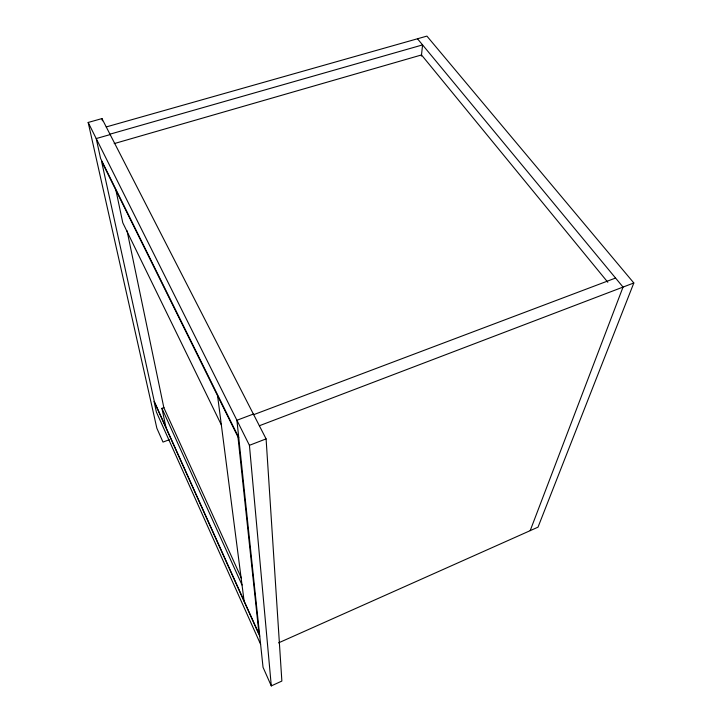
<?xml version="1.0" encoding="UTF-8"?>
<svg xmlns="http://www.w3.org/2000/svg" width="722" height="722" viewBox="0 0 722 722"><rect width="100%" height="100%" fill="white"/><g stroke="black" fill="none" stroke-linecap="round" stroke-linejoin="round"><path stroke-width="1.08" d="M421.377 56.099L422.569 44.908L109.952 134.175M530.192 530.643L623.041 287.076L417.487 38.771M106.233 126.937L426.91 36.1L633.826 282.97L538.016 527.159L278.557 642.869M253.368 414.058L236.915 420.267L263.043 667.318L271.291 685.9L281.869 681.063L266.093 438.886L101.964 118.588L88.174 122.46L156.855 428.236L163.001 442.081L169.282 439.725M271.291 685.9L249.424 445.321L266.093 438.886M259.36 425.754L633.826 282.97M253.684 414.672L615.568 278.051M165.952 427.406L161.936 408.345L164.029 407.578M114.175 143.606L421.504 54.953L607.816 282.257M110.159 134.581L96.216 138.561L100.593 158.452L238.738 437.541M88.174 122.46L249.424 445.321M221.338 424.861L122.785 222.764L115.926 190.256M241.319 577.961L163.84 407.641L127.045 230.787M161.936 408.345L242.032 585M259.74 636.127L154.048 401.378L156.385 412.018L260.606 644.331M101.964 118.588L102.425 120.791M217.575 395.746L244.081 600.884M237.971 436.981L101.513 161.132L154.355 401.658L259.017 634.051L237.971 436.981"/></g></svg>
